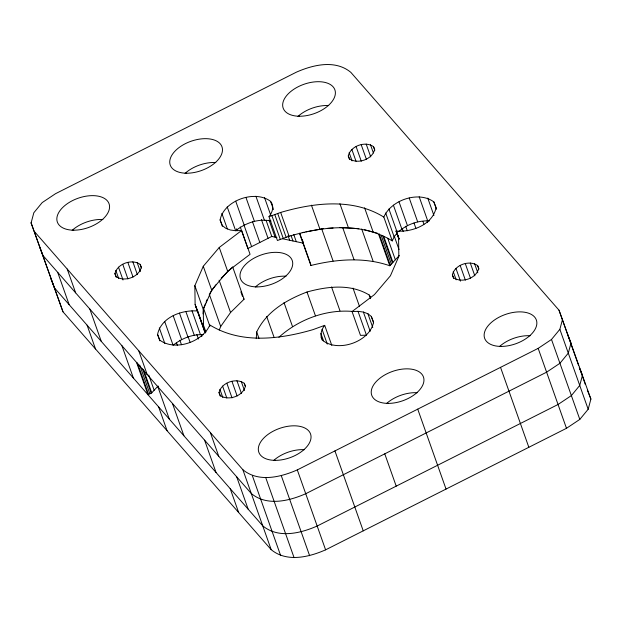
<?xml version="1.0" encoding="UTF-8"?>
<svg xmlns="http://www.w3.org/2000/svg" width="622" height="622" viewBox="0 0 622 622"><rect width="100%" height="100%" fill="white"/><g stroke="black" fill="none" stroke-linecap="round" stroke-linejoin="round"><path stroke-width="0.93" d="M256.256 338.632L256.699 331.961C266.387 311.505 286.641 299.773 307.004 291.998C327.366 286.415 350.233 283.539 369.18 294.983L370.79 297.254M203.106 313.877L203.557 308.333L205.338 303.909M399.301 255.51L389.776 265.757C364.313 256.894 336.634 259.125 310.883 265.477L310.969 264.949M31.1 222.909L33.829 212.74L42.195 202.593L55.521 193.699L296.399 72.16C313.177 64.774 335.328 59.455 350.824 72.346L559.015 310.191L590.9 399.091L588.171 409.26L579.805 419.407L566.479 428.301L325.601 549.84C308.823 557.226 286.672 562.545 271.176 549.654L62.985 311.809L31.1 222.909L62.985 311.809M114.938 273.649C117.2 263.697 131.934 258.519 140.16 264.366L141.303 267.235C139.048 277.187 124.307 282.365 116.081 276.518L114.938 273.649L116.236 277.311M159.831 340.833L157.56 334.418C161.082 317.29 181.741 309.608 197.672 311.031L205.454 333.011M222.373 226.322L220.102 219.908C223.811 200.401 254.989 189.477 270.562 201.334C274.481 205.952 272.498 212.475 268.992 216.697L277.428 240.512L289.09 236.251C322.484 226.501 361.226 221.673 392.264 240.901L394.13 236.819L397.349 232.783M219.03 392.575C221.292 382.616 236.033 377.437 244.259 383.292L245.402 386.153C243.14 396.113 228.398 401.291 220.172 395.437L219.03 392.575L220.328 396.237M348.281 155.912C350.544 145.952 365.285 140.774 373.511 146.629L374.654 149.49C372.391 159.45 357.65 164.628 349.424 158.781L348.281 155.912L349.58 159.574M452.373 274.831C454.635 264.879 469.377 259.701 477.603 265.547L478.746 268.416C476.483 278.368 461.742 283.546 453.516 277.7L452.373 274.831L453.671 278.5M34.676 231.866L242.868 469.711C258.363 482.602 280.514 477.284 297.293 469.905L538.17 348.367L551.496 339.464L559.862 329.318L562.591 319.148M322.188 340.063C319.685 335.157 321.325 329.411 324.7 325.36L331.837 345.513M206.053 302.137L207.126 299.477M219.278 330.018L220.701 326.48L230.552 312.501L244.096 299.182L232.651 266.877L221.144 278.197M204.669 331.643L195.114 304.469L194.849 285.677L203.27 266.27L219.247 247.47L241.631 230.49L250.067 254.312L227.675 271.285L211.705 290.085L203.277 309.492L203.549 328.284M392.264 240.901L383.828 217.086C391.137 199.973 418.645 190.596 433.845 201.901L436.131 207.639C432.609 224.767 411.951 232.449 396.02 231.034L398.935 239.276M209.808 293.39L215.826 284.853M136.545 362.424L147.982 394.729L151.745 392.832L158.112 385.99M398.632 231.695C406.936 224.285 418.482 220.328 429.53 220.888M278.889 337.272C298.708 319.374 326.293 309.048 353.039 311.474M352.052 311.568L358.015 311.334L366.451 335.149L360.488 335.382L352.052 311.568L374.444 294.595L390.422 275.787L398.842 256.381L398.578 237.588L396.02 231.034M271.013 221.035C258.527 218.198 245.48 223.049 235.637 230.723L230.303 229.992L225.786 228.297L222.388 225.638L220.102 219.908M203.262 334.706C192.299 334.053 181.593 338.531 173.095 345.233L164.659 321.418M276.914 237.55L271.783 236.453L247.883 248.512L240.255 226.976M158.454 386.487L157.871 386.783L169.308 419.096M268.992 216.697L280.654 212.436C314.048 202.679 352.798 197.858 383.828 217.086M324.7 325.36L313.029 329.621C279.643 339.379 240.893 344.199 209.863 324.972C202.554 342.084 175.046 351.461 159.846 340.156L157.56 334.418M302.214 232.612L304.065 232.247M305.915 231.874L323.557 228.601M327.366 228.36L333.089 227.986M339.752 227.559L355.022 228.429M241.631 230.49L235.668 230.723L227.201 206.908M356.935 228.585L358.84 228.748M358.015 311.334L363.388 312.065L367.905 313.76L371.303 316.419L373.589 322.149C369.88 341.665 338.702 352.581 323.129 340.724L321.209 337.318M282.38 238.708L303.567 243.233M243.412 299.034L244.096 299.182M364.476 229.736L377.406 233.203M197.672 311.031L195.635 306.172M567.451 334.006L571.027 342.963L568.298 353.133L559.932 363.279L546.598 372.181L305.729 493.72C288.95 501.099 266.799 506.417 251.304 493.526L43.112 255.681L39.536 246.724M579.245 367.213L582.464 375.276L579.735 385.446L571.369 395.592L558.043 404.487L317.166 526.025C300.387 533.412 278.236 538.73 262.741 525.839L54.549 287.994L50.973 279.037M587.323 390.134L590.9 399.091M559.015 310.191L578.569 365.417M579.859 369.064L585.38 384.637M559.862 329.318L588.171 409.26M551.496 339.464L579.805 419.407M538.17 348.367L566.479 428.301M477.603 265.547L478.901 269.209M474.563 263.635L477.805 272.794M470.279 262.989L474.819 275.81M465.295 263.604L470.489 278.259M500.531 367.353L528.84 447.296M460.187 265.485L465.38 280.141M433.845 201.901L436.434 209.233M455.926 268.331L460.467 281.16M427.765 198.084L433.931 215.484M453.251 271.581L456.167 279.822M419.189 196.785L427.625 220.6M427.026 220.826L427.664 222.622M422.96 221.502L423.916 224.2M409.229 198.014L417.665 221.836M414.011 223.003L415.916 228.383M399.013 201.785L407.441 225.599M405.699 226.291L407.286 230.778M373.511 146.629L374.809 150.291M402.263 228.772L403.219 231.462M393.392 205.167L401.82 228.982M370.471 144.716L373.394 152.958M366.187 144.063L370.728 156.892M388.913 208.969L397.023 231.866M397.458 234.23L399.083 238.809M396.774 232.612L399.044 239.019M394.262 236.142L399.029 249.601M385.694 213.004L394.13 236.819M361.203 144.685L366.397 159.341M356.095 146.567L361.289 161.222M387.708 238.234L395.335 259.771M383.72 236.329L392.933 262.36M382.911 235.963L392.443 262.888M351.834 149.412L356.048 161.323M381.185 235.341L391.355 264.055M379.14 233.818L390.266 265.229M378.65 234.346L389.776 265.757M349.152 152.662L352.075 160.904M364.578 207.818L373.013 231.633M361.709 228.997L373.146 261.302M417.727 409.136L446.036 489.071M339.923 203.728L348.351 227.543M369.18 294.983L370.479 298.646M342.613 227.372L354.05 259.685M371.303 316.419L373.573 322.834M367.905 313.76L372.772 327.499M363.388 312.065L370.199 331.301M353.008 288.11L359.5 306.428M321.652 228.725L333.097 261.03M311.42 205.159L319.856 228.974M331.526 286.952L339.962 310.767M384.761 453.835L396.206 486.147M302.292 239.641L303.248 242.331M299.843 233.538L310.65 264.047M299.439 233.172L310.883 265.477M293.74 234.494L296.282 241.678M291.065 235.59L292.97 240.971M280.654 212.436L289.09 236.251M322.103 329.45L327.289 344.106M288.072 235.777L289.658 240.263M307.004 291.998L315.44 315.813M320.905 333.493L323.502 340.825M277.684 213.439L286.12 237.254M270.562 201.334L273.486 209.575M274.753 214.481L283.189 238.296M271.853 215.57L280.289 239.384M264.49 197.508L270.656 214.917M269.054 220.102L275.095 237.161M266.068 220.297L271.783 236.453M255.914 196.21L264.342 220.032M261.38 219.488L268.051 238.335M284.013 302.572L292.449 326.387M245.954 197.446L254.382 221.261M334.931 450.911L363.24 530.854M252.524 221.836L259.833 242.479M235.73 201.209L244.166 225.024M243.987 225.086L251.615 246.631M236.523 228.857L237.153 230.653M266.69 316.481L274.154 337.552M221.844 213.4L227.364 228.974M256.699 331.961L258.97 338.368M240.869 291.858L242.463 296.344M219.247 247.47L227.675 271.285M297.293 469.905L325.601 549.84M219.107 280.195L230.552 312.501M281.323 475.783L309.632 555.726M203.27 266.27L211.705 290.085M244.259 383.292L245.231 386.037M241.219 381.379L244.462 390.538M209.264 294.167L220.701 326.48M236.928 380.726L241.476 393.555M231.952 381.348L237.145 396.004M265.765 477.712L294.074 557.654M203.557 308.333L209.909 326.278M194.849 285.677L203.277 309.492M226.843 383.23L232.029 397.886M203.067 324L205.929 332.078M195.114 304.469L204.7 331.433M222.575 386.075L226.797 397.979M252.361 475.682L280.67 555.625M201.209 334.768L201.847 336.564M191.988 310.751L200.416 334.566M219.9 389.318L222.824 397.567M196.824 334.55L198.41 339.037M242.868 469.711L271.176 549.654M185.83 311.435L194.266 335.258M188.194 336.945L190.099 342.325M179.478 313.099L187.914 336.914M236.702 476.849L248.147 509.161M173.188 315.727L181.624 339.542M179.882 340.234L181.469 344.72M210.337 432.547L218.773 456.361M230.21 488.674L238.646 512.489M176.446 342.714L177.402 345.404M204.584 440.158L216.028 472.463M140.16 264.366L141.458 268.028M137.128 262.453L140.37 271.612M159.31 327.911L164.822 343.484M132.836 261.808L137.376 274.629M127.86 262.422L133.046 277.078M172.465 403.468L183.91 435.773M122.752 264.303L127.938 278.959M118.483 267.149L123.024 279.978M115.809 270.399L118.732 278.64M148.744 374.996L154.147 390.251M138.776 350.792L147.204 374.607M158.649 406.912L167.085 430.727M143.488 369.499L151.745 392.832M142.578 368.9L151.162 393.127M139.693 365.06L149.863 393.78M137.446 363.023L148.572 394.434M121.943 345.746L133.388 378.052M89.825 309.056L101.269 341.361M67.207 269.031L75.643 292.845M87.08 325.158L95.516 348.973M57.706 272.358L69.151 304.671M255.3 287.037A27.43 15.542 -19.5 0 1 286.027 276.207M72.152 230.342A27.43 15.542 -19.5 0 1 102.871 219.512M185.061 173.367A27.43 15.542 -19.5 0 1 215.787 162.536M297.969 116.4A27.43 15.542 -19.5 0 1 328.696 105.569M499.443 346.571A27.43 15.542 -19.5 0 1 530.169 335.74M386.534 403.538A27.43 15.542 -19.5 0 1 417.261 392.715M273.626 460.513A27.43 15.542 -19.5 0 1 304.352 449.683M256.917 286.89A27.43 15.542 -19.5 0 0 292.402 261.046A27.43 15.542 -19.5 0 0 249.741 260.898A27.43 15.542 -19.5 0 0 256.917 286.89M388.151 403.39A27.43 15.542 -19.5 0 0 423.629 377.554A27.43 15.542 -19.5 0 0 380.967 377.406A27.43 15.542 -19.5 0 0 388.151 403.39M501.06 346.415A27.43 15.542 -19.5 0 0 536.537 320.579A27.43 15.542 -19.5 0 0 493.876 320.431A27.43 15.542 -19.5 0 0 501.06 346.415M275.243 460.358A27.43 15.542 -19.5 0 0 310.72 434.521A27.43 15.542 -19.5 0 0 268.059 434.374A27.43 15.542 -19.5 0 0 275.243 460.358M186.67 173.219A27.43 15.542 -19.5 0 0 222.155 147.383A27.43 15.542 -19.5 0 0 179.494 147.227A27.43 15.542 -19.5 0 0 186.67 173.219M73.761 230.187A27.43 15.542 -19.5 0 0 109.247 204.35A27.43 15.542 -19.5 0 0 66.585 204.203A27.43 15.542 -19.5 0 0 73.761 230.187M299.586 116.244A27.43 15.542 -19.5 0 0 335.064 90.408A27.43 15.542 -19.5 0 0 292.402 90.26A27.43 15.542 -19.5 0 0 299.586 116.244"/></g></svg>
